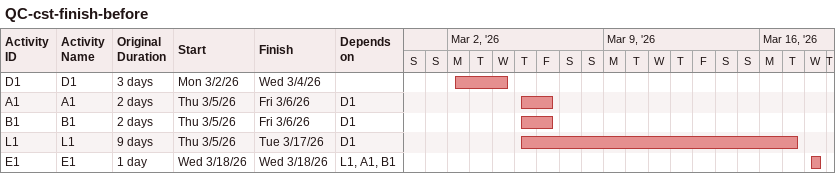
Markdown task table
QC-cst-finish-before

| ID | Task | Original duration | Start | Finish | Predecessors |
|---|---|---|---|---|---|
| D1 | D1 | 3d | 2026-03-02 | 2026-03-04 |  |
| A1 | A1 | 2d | 2026-03-05 | 2026-03-06 | D1 |
| B1 | B1 | 2d | 2026-03-05 | 2026-03-06 | D1 |
| L1 | L1 | 9d | 2026-03-05 | 2026-03-17 | D1 |
| E1 | E1 | 1d | 2026-03-18 | 2026-03-18 | L1, A1, B1 |
